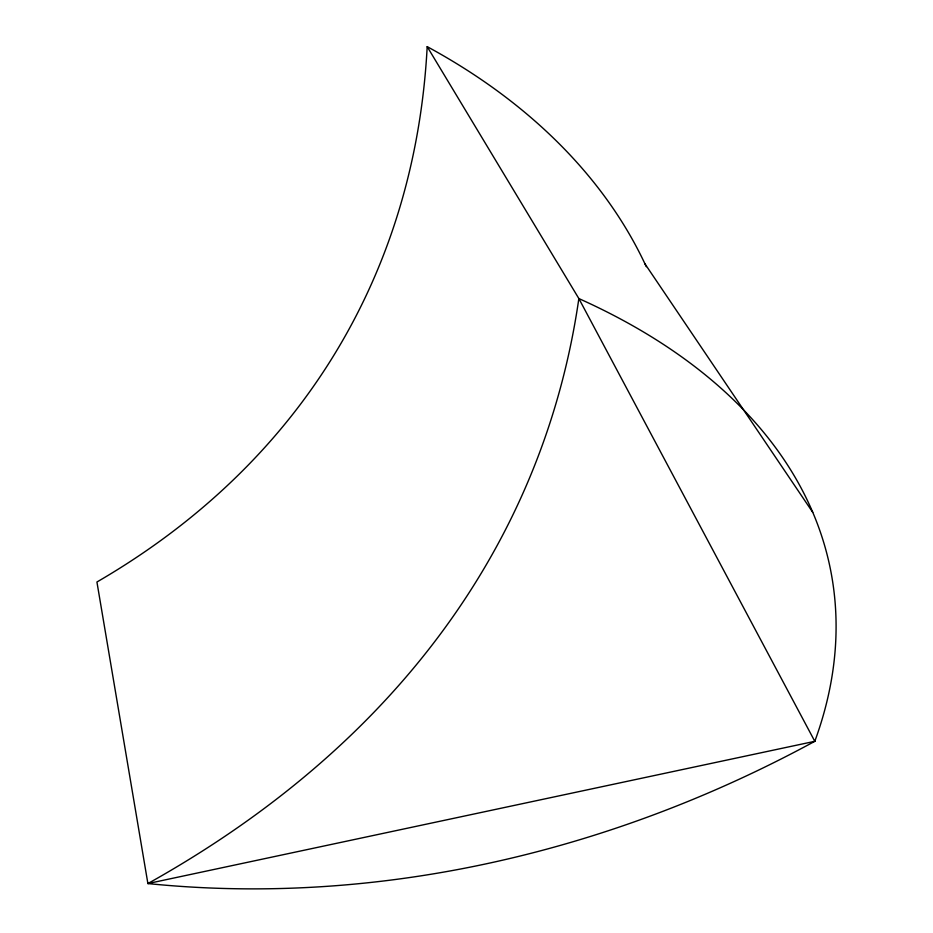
<?xml version="1.0" encoding="UTF-8"?>
<svg xmlns="http://www.w3.org/2000/svg" width="933" height="933" viewBox="0 0 933 933"><rect width="100%" height="100%" fill="white"/><g stroke="black" fill="none" stroke-linecap="round" stroke-linejoin="round"><path stroke-width="1.4" d="M645.006 263.922L812.748 512.334M427.186 46.65L578.857 298.56L814.801 741.315A1143.846 989.726 -43.1 0 1 147.892 883.563L96.927 582.005A1443.584 942.808 29.9 0 0 427.186 46.65A699.249 495.61 -5.5 0 1 646.289 266.686M814.801 741.315L147.892 883.563A2331.649 1299.272 22.6 0 0 578.857 298.56A864.18 498.537 -11.1 0 1 814.801 741.315"/></g></svg>
